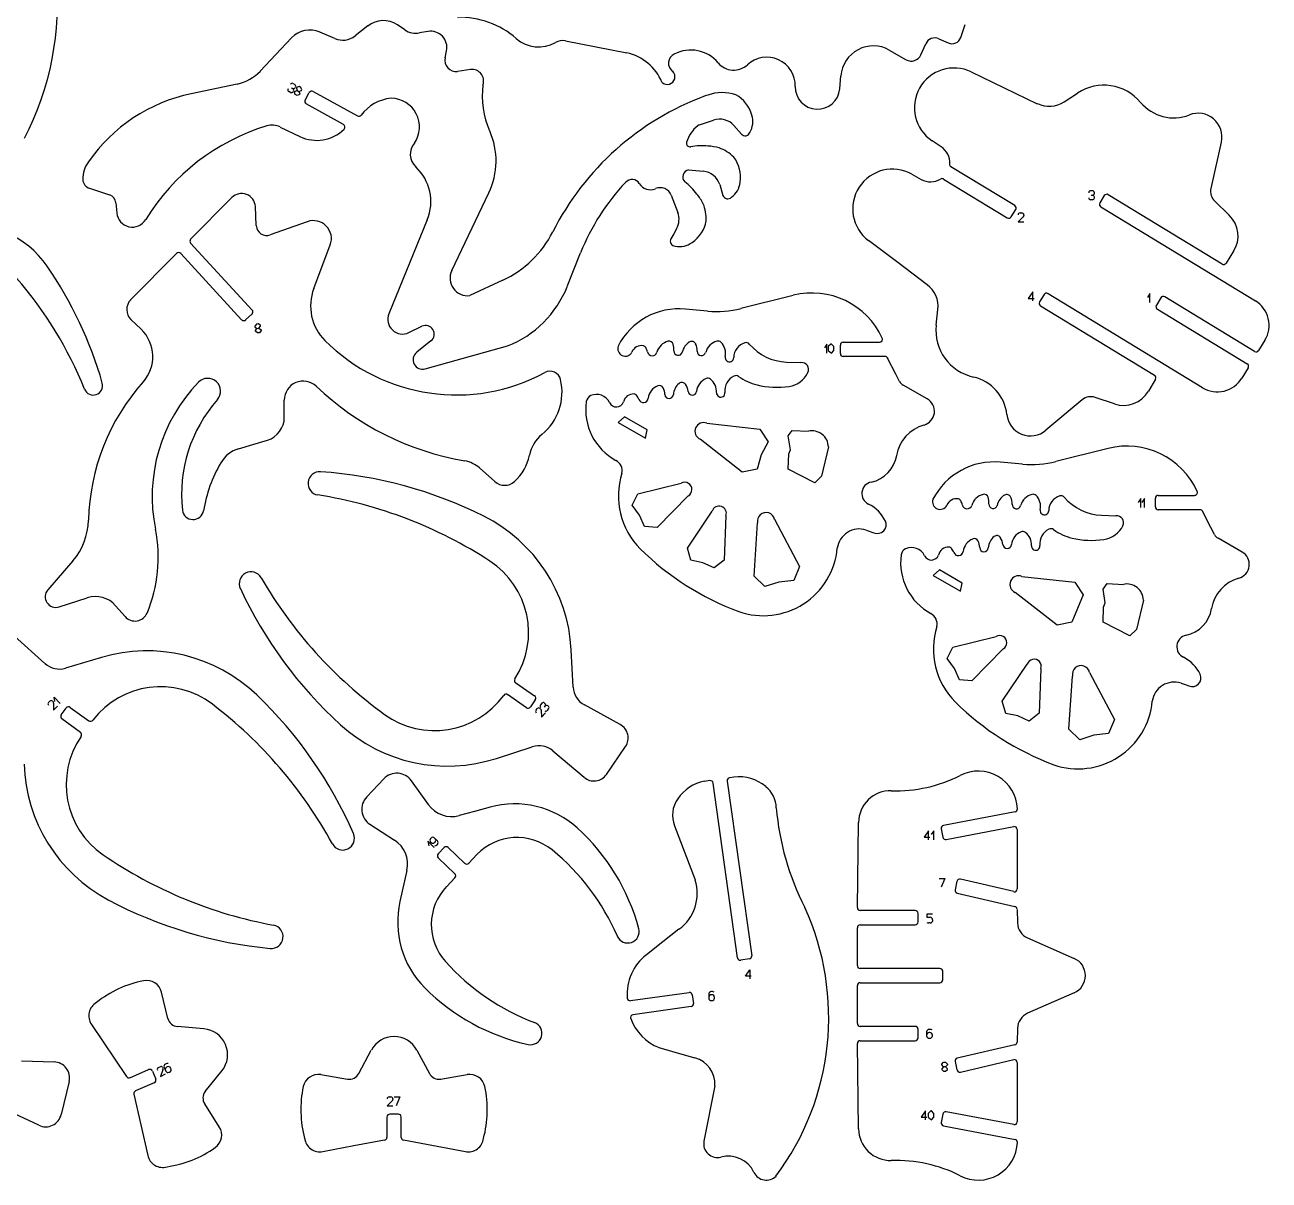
# Model space of a CAD drawing. Extents: x 10726 to 11229, y 401 to 798.
# Drawn here: x 10968.2 to 11229.1, y 401.6 to 643.9 of the extents above; entities that cross this region are included whole.
import ezdxf

# ---------------------------------------------------------------- set-up
doc = ezdxf.new("R2010")
doc.units = 0
doc.header["$MEASUREMENT"] = 0
doc.layers.add('CYAN', color=4, linetype='CONTINUOUS')

msp = doc.modelspace()

# ---------------------------------------------------------------- linework, layer by layer
at = {"layer": 'CYAN'}
for p, q in [((11033.2, 641.07), (11030.08, 642.42)), ((11040.1, 643.71), (11037.43, 641.62)), ((11047.9, 642.88), (11046.31, 643.94)), ((11052.73, 642.56), (11050.93, 642.25)), ((11164.46, 641.31), (11165.36, 644.03)), ((11024.11, 641.2), (11017.57, 634.25)), ((11081.54, 640.59), (11094.44, 638.06)), ((11156.06, 637.63), (11157.11, 639.97)), ((11159.87, 641.03), (11161.82, 640.15)), ((11056.3, 637.06), (11056.6, 638.48)), ((11149.46, 638.65), (11153.03, 636.63)), ((11061.67, 634.55), (11058.94, 634.17)), ((11166.65, 634.07), (11180.51, 627.41)), ((11012.71, 631.53), (11003.05, 629.5)), ((11024.41, 631.65), (11024.77, 631.48)), ((11139.08, 630.54), (11139.32, 633.25)), ((11023.93, 629.79), (11023.57, 629.96)), ((11024.11, 630.75), (11024.35, 630.63)), ((11024.53, 630.1), (11024.47, 629.98)), ((11024.71, 629.86), (11024.77, 629.98)), ((11024.89, 629.32), (11024.71, 629.86)), ((11024.77, 629.98), (11025.31, 630.16)), ((11024.95, 630.94), (11024.89, 630.82)), ((11025.28, 629.15), (11024.89, 629.32)), ((11025.19, 630.82), (11025.13, 630.7)), ((11025.13, 630.7), (11025.31, 630.16)), ((11025.73, 631.01), (11025.19, 630.82)), ((11025.79, 629.33), (11025.28, 629.15)), ((11025.31, 630.16), (11025.67, 629.99)), ((11025.67, 629.99), (11026.21, 630.18)), ((11025.67, 629.99), (11025.85, 629.45)), ((11026.09, 630.83), (11025.73, 631.01)), ((11025.85, 629.45), (11025.79, 629.33)), ((11026.27, 630.3), (11026.09, 630.83)), ((11026.21, 630.18), (11026.27, 630.3)), ((11026.96, 628.17), (11027.83, 629.74)), ((11028.64, 629.98), (11037.94, 624.83)), ((11186.15, 627.8), (11188.94, 629.63)), ((11035, 623.03), (11027.2, 627.35)), ((11109.7, 622.98), (11112.61, 623.97)), ((11021.74, 622.52), (11025.88, 620.53)), ((11116.9, 622.81), (11118.46, 621.02)), ((11160.32, 618.38), (11158.46, 619.61)), ((11219.09, 619.33), (11216.9, 609.62)), ((11107.36, 613.51), (11110.45, 613.23)), ((11175.77, 606.04), (11162.39, 614.18)), ((11154.2, 612.62), (11156.15, 611.53)), ((11160.83, 611.61), (11174.21, 603.47)), ((10981.75, 609.66), (10985.98, 608.26)), ((11057.71, 592.39), (11065.48, 608.7)), ((11103.73, 608.19), (11105.11, 604.58)), ((11113.9, 610.45), (11114.59, 608.18)), ((11192.09, 609.15), (11191.67, 609.15)), ((11191.82, 608.21), (11192.09, 608.21)), ((11192.48, 608.61), (11192.48, 608.75)), ((11194.55, 608.12), (11193.62, 606.58)), ((11219.27, 593.78), (11195.39, 608.32)), ((10987.27, 606.62), (10987.48, 604.5)), ((11011.59, 607.72), (11002.95, 598.99)), ((11016.72, 601.83), (11016.54, 605.82)), ((11191.67, 607.28), (11192.09, 607.28)), ((11192.48, 607.68), (11192.48, 607.81)), ((11193.83, 605.76), (11226.23, 586.03)), ((11217.71, 606.96), (11220.77, 604.01)), ((11052.58, 603.04), (11044.51, 583.36)), ((11175.02, 603.68), (11175.98, 605.21)), ((11177.54, 603.65), (11176.46, 602.61)), ((11176.88, 604.49), (11177.27, 604.49)), ((11177.69, 604.09), (11177.69, 603.95)), ((11027.43, 602.66), (11019.66, 599.88)), ((11104.27, 600.12), (11103.67, 599.09)), ((11104.84, 601.15), (11104.27, 600.12)), ((11176.46, 602.61), (11177.69, 602.61)), ((11002.95, 598.17), (11015.85, 584.13)), ((11028.78, 588.65), (11032.23, 597.78)), ((11151.26, 594.07), (11145.11, 598.69)), ((11000.01, 596), (10990.38, 586.27)), ((11013.66, 582.1), (11000.88, 595.99)), ((11081.92, 589.03), (11084.74, 596.12)), ((11221.67, 596.46), (11220.08, 593.97)), ((11157.41, 589.44), (11151.26, 594.07)), ((11068.45, 590.39), (11061.49, 587.15)), ((11129.32, 587.21), (11118.37, 584.46)), ((11179.55, 587.92), (11178.62, 586.58)), ((11179.55, 586.04), (11179.55, 587.92)), ((11181.92, 587.36), (11180.99, 585.82)), ((11215.16, 567.84), (11182.76, 587.56)), ((11204.12, 587.57), (11203.61, 586.77)), ((11204.12, 585.7), (11204.12, 587.57)), ((11178.62, 586.58), (11179.82, 586.58)), ((11181.2, 585), (11205.08, 570.46)), ((11206.4, 586.69), (11205.47, 585.15)), ((11226.08, 575.41), (11207.24, 586.89)), ((10990.44, 582.13), (10992.57, 580.09)), ((11015.82, 583.28), (11014.5, 582.06)), ((11111.38, 583.91), (11106.73, 584.34)), ((11159.3, 580.93), (11159.66, 584.25)), ((11205.68, 584.33), (11224.52, 572.85)), ((11016.78, 581.19), (11016.42, 580.75)), ((11016.42, 580.75), (11016.42, 580.62)), ((11016.42, 580.62), (11016.87, 580.26)), ((11016.54, 579.82), (11016.87, 580.26)), ((11016.54, 579.68), (11016.54, 579.82)), ((11016.99, 579.33), (11016.54, 579.68)), ((11017.17, 581.24), (11016.78, 581.19)), ((11016.87, 580.26), (11017.29, 580.31)), ((11017.38, 579.38), (11016.99, 579.33)), ((11017.62, 580.89), (11017.17, 581.24)), ((11017.29, 580.31), (11017.62, 580.76)), ((11017.29, 580.31), (11017.74, 579.96)), ((11017.74, 579.83), (11017.38, 579.38)), ((11017.62, 580.76), (11017.62, 580.89)), ((11017.74, 579.96), (11017.74, 579.83)), ((11048.71, 579.4), (11051.47, 580.72)), ((11053.36, 577.68), (11050.36, 575.27)), ((11136.4, 576.99), (11135.86, 576.18)), ((11136.4, 575.11), (11136.4, 576.99)), ((11137.21, 576.99), (11136.67, 576.45)), ((11137.33, 576.99), (11137.21, 576.99)), ((11137.87, 576.45), (11137.33, 576.99)), ((11139.22, 574.98), (11139.22, 576.78)), ((11139.82, 577.38), (11147.44, 577.38)), ((11228.24, 577.79), (11226.92, 575.61)), ((11052.13, 571.77), (11069.38, 576.59)), ((11136.67, 576.45), (11136.67, 575.64)), ((11136.67, 575.64), (11137.33, 575.11)), ((11137.33, 575.11), (11137.87, 575.64)), ((11137.87, 575.64), (11137.87, 576.45)), ((11148.58, 574.38), (11139.82, 574.38)), ((11150.85, 570.66), (11149.12, 574.05)), ((11127.94, 573.2), (11130.94, 573.09)), ((11224.73, 572.02), (11223.41, 569.84)), ((11151.61, 569.16), (11150.85, 570.66)), ((11205.29, 569.65), (11203.79, 567.1)), ((11157.43, 565.5), (11152.36, 568.37)), ((11022.6, 561.65), (11022.6, 565.24)), ((11189.9, 565.29), (11182.31, 558.9)), ((11196.68, 564.44), (11192.66, 565.81)), ((11093.95, 561.75), (11092.63, 560.55)), ((11098.72, 559), (11093.95, 561.75)), ((11092.63, 560.55), (11098.36, 557.25)), ((11098.36, 557.25), (11098.72, 559)), ((11111.2, 560.38), (11122.33, 559.15)), ((11122.33, 559.15), (11124.07, 556.51)), ((11128.27, 557.71), (11129.08, 558.88)), ((11129.08, 558.88), (11132.5, 558.72)), ((11013, 555.02), (11016.03, 555.93)), ((11016.03, 555.93), (11019.06, 556.84)), ((11118.64, 550.12), (11109.82, 557.03)), ((11124.07, 556.51), (11122.6, 553.77)), ((11128.72, 554.82), (11128.27, 557.71)), ((11122.6, 553.77), (11121.73, 550.78)), ((11128.24, 550.76), (11128.39, 553.94)), ((11128.39, 553.94), (11128.72, 554.82)), ((11136.7, 555.41), (11135.23, 549.26)), ((11195.34, 555.09), (11184.42, 552.33)), ((11063.52, 551), (11066.76, 548.15)), ((11121.73, 550.78), (11118.64, 550.12)), ((11133.85, 547.9), (11128.24, 550.76)), ((11177.43, 551.79), (11172.78, 552.21)), ((11135.23, 549.26), (11133.85, 547.9)), ((11095.57, 543.19), (11096.74, 545.57)), ((11096.74, 545.57), (11105.83, 547.79)), ((11097.07, 541.08), (11095.57, 543.19)), ((11107.3, 545.16), (11100.76, 538.49)), ((11202.18, 544.58), (11201.64, 543.78)), ((11202.18, 542.71), (11202.18, 544.58)), ((11202.99, 544.58), (11202.45, 543.78)), ((11202.99, 542.71), (11202.99, 544.58)), ((11205.27, 542.85), (11205.27, 544.65)), ((11205.87, 545.25), (11213.46, 545.25)), ((11098.12, 538.7), (11097.07, 541.08)), ((11107.12, 534.21), (11112.34, 541.95)), ((11115.22, 541.01), (11114.86, 531.67)), ((11125.39, 540.23), (11130.61, 530.33)), ((11193.99, 541.07), (11196.99, 540.96)), ((11214.63, 542.25), (11205.87, 542.25)), ((11216.89, 538.54), (11215.17, 541.92)), ((11100.76, 538.49), (11098.12, 538.7)), ((11121.1, 528.3), (11121.85, 539.47)), ((11144.59, 537.97), (11146.24, 537.42)), ((11217.66, 537.03), (11216.89, 538.54)), ((11223.45, 533.37), (11218.41, 536.25)), ((11107.84, 531.66), (11107.12, 534.21)), ((10978.26, 531.54), (10973.01, 525.46)), ((11110.39, 531.11), (11107.84, 531.66)), ((11112.76, 530.05), (11110.39, 531.11)), ((11114.86, 531.67), (11112.76, 530.05)), ((11130.61, 530.33), (11129.44, 527.4)), ((11123.38, 526.11), (11121.1, 528.3)), ((11126.32, 527.07), (11123.38, 526.11)), ((11129.44, 527.4), (11126.32, 527.07)), ((11160, 529.63), (11158.68, 528.43)), ((11158.68, 528.43), (11164.41, 525.13)), ((11164.77, 526.87), (11160, 529.63)), ((11177.25, 528.26), (11188.38, 527.03)), ((11164.41, 525.13), (11164.77, 526.87)), ((11184.69, 518), (11175.87, 524.91)), ((11188.38, 527.03), (11190.12, 524.39)), ((11194.32, 525.59), (11195.13, 526.76)), ((11194.77, 522.7), (11194.32, 525.59)), ((11195.13, 526.76), (11198.55, 526.59)), ((10975.38, 521.85), (10981.29, 523.76)), ((10987.23, 522.09), (10989.21, 519.84)), ((11190.12, 524.39), (11187.78, 518.66)), ((11194.41, 521.82), (11194.77, 522.7)), ((11202.75, 523.29), (11201.28, 517.13)), ((11194.29, 518.63), (11194.41, 521.82)), ((11187.78, 518.66), (11184.69, 518)), ((11199.9, 515.77), (11194.29, 518.63)), ((11201.28, 517.13), (11199.9, 515.77)), ((10972.42, 509.98), (10966.03, 515.71)), ((11162.79, 513.44), (11171.85, 515.67)), ((11083.19, 505.01), (11082.77, 512.88)), ((11161.62, 511.07), (11162.79, 513.44)), ((11173.35, 513.04), (11166.81, 506.36)), ((10980.49, 510.14), (10976.74, 509.02)), ((10984.27, 511.26), (10980.49, 510.14)), ((11163.12, 508.95), (11161.62, 511.07)), ((11164.17, 506.57), (11163.12, 508.95)), ((11173.14, 502.08), (11178.39, 509.83)), ((11181.27, 508.89), (11180.88, 499.54)), ((11166.81, 506.36), (11164.17, 506.57)), ((11187.12, 496.18), (11187.9, 507.35)), ((11191.44, 508.1), (11196.66, 498.21)), ((11071.13, 505.92), (11075.09, 503.2)), ((11210.64, 505.85), (11211.48, 505.57)), ((11211.48, 505.57), (11212.29, 505.29)), ((10973.17, 501.81), (10973.44, 502.09)), ((10974.01, 502.09), (10974.13, 502)), ((10974.22, 501.68), (10974.22, 500.2)), ((10974.22, 500.2), (10975.06, 501.05)), ((10974.49, 502), (10974.31, 502.94)), ((10974.31, 502.94), (10975.63, 501.62)), ((11073.38, 500.72), (11069.42, 503.45)), ((11075.24, 502.36), (11074.22, 500.88)), ((11076.59, 501.65), (11076.35, 501.35)), ((11077.13, 500.84), (11077.31, 501.05)), ((11077.25, 501.62), (11077.16, 501.7)), ((11077.97, 501.01), (11077.88, 501.1)), ((11093.06, 497.17), (11085.53, 501.29)), ((11173.89, 499.53), (11173.14, 502.08)), ((10975.84, 499.2), (10976.89, 500.65)), ((10979.86, 495.54), (10975.96, 498.36)), ((10977.73, 500.79), (10981.63, 497.97)), ((11075.39, 500.21), (11075.66, 500.52)), ((11076.2, 500.57), (11076.32, 500.49)), ((11076.47, 500.18), (11076.56, 498.7)), ((11076.56, 498.7), (11077.34, 499.63)), ((11077.76, 500.14), (11078.03, 500.45)), ((11176.41, 498.98), (11173.89, 499.53)), ((11178.78, 497.92), (11176.41, 498.98)), ((11180.88, 499.54), (11178.78, 497.92)), ((11189.43, 493.98), (11187.12, 496.18)), ((11196.66, 498.21), (11195.46, 495.27)), ((11192.37, 494.94), (11189.43, 493.98)), ((11195.46, 495.27), (11192.37, 494.94)), ((11067.11, 490.09), (11074.61, 492.52)), ((11078.93, 491.67), (11085.47, 486.11)), ((11090.15, 486.73), (11094.17, 492.6)), ((11043.48, 485.8), (11039.88, 482.01)), ((11052.81, 480.41), (11049.27, 485.38)), ((11111.85, 485.43), (11110.74, 485.27)), ((11115.48, 485.33), (11120.61, 448.69)), ((11116.89, 486.15), (11115.99, 486.01)), ((11117.64, 448.27), (11112.51, 484.92)), ((11062.5, 478.97), (11059.29, 478.09)), ((11065.74, 479.86), (11062.5, 478.97)), ((11175.84, 478.88), (11160.84, 476.02)), ((11040.54, 476.26), (11045.7, 472.96)), ((11104.44, 475.97), (11108.73, 464.58)), ((11142.78, 458.78), (11143.02, 476.65)), ((11157.72, 474.9), (11156.79, 473.56)), ((11157.72, 473.02), (11157.72, 474.9)), ((11158.8, 474.9), (11158.26, 474.09)), ((11158.8, 473.02), (11158.8, 474.9)), ((11160.36, 475.32), (11160.69, 473.55)), ((11161.41, 473.07), (11175.6, 475.77)), ((11176.29, 475.19), (11176.29, 462.71)), ((11054.04, 471.39), (11052.72, 472.71)), ((11052.72, 472.71), (11052.9, 471.77)), ((11053.38, 473.38), (11053.29, 473.28)), ((11053.29, 472.52), (11053.38, 472.43)), ((11054.7, 472.81), (11054.13, 473.38)), ((11054.13, 472.43), (11054.22, 472.52)), ((11156.79, 473.56), (11157.99, 473.56)), ((11054.58, 471.92), (11054.7, 472.05)), ((11054.88, 470.06), (11056.11, 471.37)), ((11056.98, 471.38), (11060.43, 468.07)), ((11061.3, 468.09), (11063.01, 469.9)), ((11058.36, 465.9), (11054.88, 469.22)), ((11048.31, 466.59), (11046.84, 460.05)), ((11056.65, 463.24), (11058.39, 465.05)), ((11159.94, 464.92), (11161.14, 464.92)), ((11161.14, 464.92), (11160.33, 463.04)), ((11175.57, 462.13), (11164.41, 464.74)), ((11163.66, 464.3), (11163.27, 462.54)), ((11163.72, 461.82), (11175.81, 458.99)), ((11154.9, 458.17), (11143.38, 458.17)), ((11155.5, 455.77), (11155.5, 457.57)), ((11158.56, 457.43), (11157.36, 457.43)), ((11157.36, 457.43), (11157.36, 456.76)), ((11157.36, 456.76), (11158.02, 456.76)), ((11176.26, 458.42), (11176.35, 455.56)), ((11105.34, 454.23), (11101.95, 451.57)), ((11142.78, 446.62), (11142.78, 454.57)), ((11143.38, 455.17), (11154.9, 455.17)), ((11158.02, 455.56), (11157.75, 455.56)), ((11158.56, 456.23), (11158.56, 456.09)), ((11101.95, 451.57), (11098.53, 448.9)), ((11178.45, 452.42), (11183.34, 450.27)), ((11183.34, 450.27), (11188.23, 448.13)), ((11120.1, 448.01), (11118.33, 447.76)), ((11119.29, 444.37), (11120.22, 445.71)), ((11120.49, 444.37), (11119.29, 444.37)), ((11120.22, 445.71), (11120.22, 443.83)), ((11160.06, 446.02), (11143.38, 446.02)), ((11160.66, 443.62), (11160.66, 445.42)), ((10998.2, 435.54), (10996.85, 441.03)), ((11095.2, 439.27), (11107.47, 440.98)), ((11112.36, 441.16), (11112.15, 441.16)), ((11142.78, 434.47), (11142.78, 442.42)), ((11143.38, 443.02), (11160.06, 443.02)), ((11108.16, 440.47), (11108.4, 438.69)), ((11111.61, 440.63), (11111.61, 439.82)), ((11112.27, 440.49), (11112.15, 440.49)), ((11112.15, 439.29), (11112.27, 439.29)), ((11112.81, 439.82), (11112.81, 439.96)), ((11188.23, 440.91), (11178.45, 436.61)), ((11107.89, 438.01), (11095.71, 436.31)), ((10982.15, 434.29), (10989.5, 423.33)), ((11005.76, 433.35), (11000.21, 433.82)), ((11154.9, 433.87), (11143.38, 433.87)), ((11155.5, 431.47), (11155.5, 433.27)), ((11158.05, 433.25), (11157.84, 433.25)), ((11176.35, 433.47), (11176.26, 430.58)), ((11143.38, 430.87), (11154.9, 430.87)), ((11157.3, 432.71), (11157.3, 431.91)), ((11157.96, 432.58), (11157.84, 432.58)), ((11157.84, 431.37), (11157.96, 431.37)), ((11158.5, 431.91), (11158.5, 432.04)), ((11038.22, 423.98), (11040.85, 428.91)), ((11050.39, 428.91), (11053.02, 423.98)), ((11101.17, 429.41), (11105.95, 428.06)), ((11105.95, 428.06), (11108.7, 427.28)), ((11143.02, 412.38), (11142.78, 430.26)), ((11175.81, 430.02), (11163.72, 427.21)), ((10967.5, 426.63), (10974.34, 426.43)), ((10996.19, 425.25), (10996.55, 425.42)), ((10997.84, 426.02), (10997.66, 425.93)), ((10998.05, 425.38), (10997.93, 425.33)), ((11160.45, 425.93), (11160.84, 426.34)), ((11160.45, 425.8), (11160.45, 425.93)), ((11160.84, 425.4), (11160.45, 425.8)), ((11160.84, 425.4), (11160.45, 425)), ((11160.84, 426.34), (11161.23, 426.34)), ((11161.23, 425.4), (11160.84, 425.4)), ((11161.23, 426.34), (11161.65, 425.93)), ((11161.65, 425.8), (11161.23, 425.4)), ((11161.65, 425), (11161.23, 425.4)), ((11161.65, 425.93), (11161.65, 425.8)), ((11163.27, 426.49), (11163.66, 424.74)), ((11164.38, 424.29), (11175.57, 426.89)), ((11176.29, 426.3), (11176.29, 413.85)), ((10990.22, 423.11), (10994.15, 424.8)), ((10994.93, 424.48), (10995.65, 422.83)), ((10997.15, 424.77), (10996.64, 423.38)), ((10996.64, 423.38), (10997.72, 423.89)), ((10997.09, 425.22), (10997.15, 425.1)), ((10997.39, 425.22), (10997.75, 424.49)), ((10998.44, 424.24), (10998.56, 424.29)), ((10998.83, 425.01), (10998.77, 425.13)), ((11006.03, 420.22), (11009.54, 424.59)), ((11030.27, 423.76), (11035.85, 422.82)), ((11055.39, 422.82), (11060.97, 423.76)), ((11160.45, 425), (11160.45, 424.86)), ((11160.45, 424.86), (11160.84, 424.46)), ((11160.84, 424.46), (11161.23, 424.46)), ((11161.23, 424.46), (11161.65, 424.86)), ((11161.65, 424.86), (11161.65, 425)), ((10977.46, 422.32), (10975.81, 415.36)), ((10995.32, 422.04), (10991.42, 420.36)), ((11112.9, 421.42), (11110.59, 409.79)), ((10991.06, 419.67), (10992.51, 413.24)), ((11008.97, 412.83), (11005.91, 417.59)), ((11045.24, 418.22), (11044.17, 417.19)), ((11044.57, 419.06), (11044.97, 419.06)), ((11045.38, 418.66), (11045.38, 418.52)), ((11045.64, 419.06), (11046.85, 419.06)), ((11046.85, 419.06), (11046.05, 417.19)), ((10971.13, 413.12), (10964.98, 416.02)), ((11044.12, 414.86), (11044.12, 410.59)), ((11044.17, 417.19), (11045.38, 417.19)), ((11046.52, 415.46), (11044.72, 415.46)), ((11047.12, 410.59), (11047.12, 414.86)), ((11157.09, 416.17), (11156.16, 414.83)), ((11157.09, 414.29), (11157.09, 416.17)), ((11158.17, 416.17), (11157.63, 415.63)), ((11157.63, 415.63), (11157.63, 414.83)), ((11158.29, 416.17), (11158.17, 416.17)), ((11158.83, 415.63), (11158.29, 416.17)), ((11158.83, 414.83), (11158.83, 415.63)), ((11160.69, 415.49), (11160.36, 413.72)), ((11175.6, 413.26), (11161.41, 415.96)), ((10992.51, 413.24), (10993.97, 406.81)), ((11156.16, 414.83), (11157.36, 414.83)), ((11157.63, 414.83), (11158.29, 414.29)), ((11158.29, 414.29), (11158.83, 414.83)), ((11160.84, 413.02), (11175.84, 410.16)), ((11043.64, 410), (11037.15, 408.8)), ((11060.57, 407.59), (11047.61, 410)), ((11037.15, 408.8), (11030.67, 407.59))]:
    msp.add_line(p, q, dxfattribs=at)
for centre, radius, start, end in [((10915, 648.11), 60, 332.2502, 6.0177), ((11043.37, 639.53), 5.3, 56.2546, 128.0612), ((11059.39, 627.53), 18, 48.7717, 91.5863), ((11027.98, 637.55), 5.31, 66.6092, 136.6191), ((11050.21, 646.33), 4.15, 236.1938, 279.9884), ((11053.32, 639.24), 3.37, 347.0013, 99.9305), ((11034.86, 644.91), 4.18, 246.6149, 308.0152), ((11075.93, 646.4), 7.1, 228.7745, 299.8872), ((11080.96, 637.65), 3, 78.8838, 119.8799), ((11146.12, 632.72), 6.82, 60.6055, 175.469), ((11159.02, 639.12), 2.09, 65.8457, 156.1374), ((11162.62, 641.92), 1.94, 245.7842, 341.6929), ((11058.62, 636.53), 2.38, 166.9807, 277.8024), ((11092.14, 627.84), 10.48, 22.924, 77.3178), ((11105.25, 635.91), 2.1, 114.7413, 234.8528), ((11107.82, 631.15), 7.51, 39.9902, 117.354), ((11123.76, 631.17), 5.99, 358.5904, 132.6559), ((11154.09, 638.51), 2.16, 240.5817, 336.0153), ((11010.8, 640.66), 9.33, 281.8709, 316.616), ((11062.01, 632.19), 2.39, 340.1577, 98.0545), ((11102.92, 633.06), 1.6, 225.3413, 45.3422), ((11116.83, 638.7), 4.24, 219.9593, 312.6922), ((11163.05, 626.56), 8.33, 64.3577, 236.6092), ((11024.24, 631.29), 0.405, 64.1966, 153.8139), ((11024.59, 631.12), 0.401, 333.6227, 63.4374), ((11010.26, 595.29), 34.96, 101.8869, 145.2978), ((11023.75, 630.32), 0.402, 153.7241, 243.3405), ((11024.11, 630.15), 0.403, 243.9136, 334.1003), ((11024.53, 631), 0.405, 244.0988, 333.9117), ((11024.18, 630.27), 0.399, 333.3369, 63.7231), ((11028.36, 629.45), 0.596, 61.1134, 151.1126), ((11082.1, 629.03), 18, 172.4968, 204.0612), ((11131.11, 574.17), 58.48, 110.2737, 153.2353), ((11115, 617.83), 11.94, 107.6346, 110.3758), ((11114.41, 620.73), 9, 71.3348, 109.6543), ((11113.85, 623.1), 7.06, 15.6082, 60.8413), ((11134.42, 630.92), 4.67, 178.6364, 355.4365), ((11194.46, 621.26), 10.03, 39.7691, 123.4109), ((11027.49, 627.88), 0.601, 151.3902, 241.3902), ((11045.9, 619.62), 8.98, 95.7863, 143.3738), ((11044.95, 622.55), 6, 27.4489, 89.5434), ((11183, 632.58), 5.73, 244.3245, 303.4049), ((11209.1, 633.45), 9.02, 219.775, 291.4735), ((11038.23, 625.35), 0.596, 241.0336, 320.7043), ((11044.95, 622.55), 6, 325.3548, 27.4491), ((11113.89, 620.17), 4, 41.2137, 108.6492), ((11116.35, 623.66), 4.5, 329.4896, 17.2888), ((11214.23, 620.42), 4.99, 347.354, 111.4858), ((11031.98, 579.67), 45.01, 106.8546, 148.6248), ((11020.05, 619.02), 3.89, 64.175, 106.8226), ((11029.41, 627.82), 8.1, 244.2231, 314.8703), ((11034.71, 622.51), 0.599, 314.0896, 60.2932), ((11051.51, 615.39), 15.5, 334.4176, 23.995), ((11113.55, 617.34), 6.9, 128.1542, 163.1321), ((11110.13, 621.65), 1.4, 107.7822, 127.2929), ((11119.24, 621.73), 1.05, 222.109, 340.324), ((11052.62, 616.8), 3.6, 139.4871, 226.7458), ((11107.67, 619.12), 0.753, 163.3276, 281.3984), ((11110.09, 606.61), 11.99, 83.5106, 100.9382), ((11110.72, 606.63), 11.91, 75.1136, 86.5339), ((11158.12, 615.03), 4.02, 355.831, 56.6942), ((11110.59, 609.69), 9.04, 46.0001, 69.3318), ((11111.23, 611.98), 7.05, 351.4801, 36.7153), ((10986.35, 611.63), 6, 143.5891, 181.4394), ((11043.28, 606.85), 10.05, 337.7701, 46.8558), ((11107.65, 612.04), 1.5, 100.8781, 223.3244), ((11110.09, 609.26), 3.99, 17.4159, 84.8405), ((11150.13, 605.35), 8.33, 60.7222, 233.0099), ((11162.71, 614.68), 0.593, 174.3203, 237.3221), ((10982.39, 611.61), 2.05, 183.5938, 251.9992), ((11128.2, 578.83), 46.77, 136.6986, 158.3032), ((11095.51, 609.72), 1.8, 31.304, 138.5764), ((11099.35, 612.06), 2.7, 211.2976, 293.5445), ((11099.45, 601.3), 12.03, 36.3521, 53.7813), ((11113.73, 611.42), 4.49, 305.9374, 353.7534), ((11158.11, 615.02), 4, 240.7184, 301.5731), ((11160.52, 611.1), 0.602, 58.7401, 121.8037), ((10985.37, 606.45), 1.91, 5.0264, 71.2145), ((11013.65, 605.68), 2.89, 2.6483, 135.314), ((11101.42, 607.31), 2.48, 20.872, 113.386), ((11099.83, 600.83), 12.01, 27.8214, 39.2399), ((11115.6, 608.51), 1.06, 198.3944, 316.5681), ((11191.68, 608.75), 0.396, 90.8691, 180.8665), ((11192.09, 608.75), 0.396, 359.1322, 89.1322), ((11192.09, 608.61), 0.396, 270.869, 0.8691), ((11192.09, 607.82), 0.396, 359.1322, 89.1322), ((11195.07, 607.8), 0.611, 58.4576, 148.4562), ((11219.67, 609.01), 2.84, 167.5088, 226.2795), ((11102.09, 603.12), 9, 358.3137, 21.6361), ((11175.46, 605.52), 0.601, 329.4523, 59.2073), ((11191.68, 607.67), 0.396, 179.1335, 269.1309), ((11192.09, 607.67), 0.396, 270.8678, 0.8678), ((11194.14, 606.28), 0.602, 149.2804, 239.2819), ((10990.75, 604.81), 3.28, 185.4372, 328.5819), ((11028.71, 599.11), 3.77, 339.2727, 109.7335), ((11101.39, 603.15), 3.99, 330.0073, 20.9725), ((11104.16, 604.11), 7.04, 304.4972, 349.7421), ((11174.52, 603.98), 0.59, 238.9361, 328.9361), ((11176.87, 604.08), 0.411, 88.7447, 178.7472), ((11177.28, 604.08), 0.411, 1.2528, 91.2553), ((11177.29, 603.96), 0.407, 309.1162, 358.6557), ((11216.61, 599.68), 6, 327.5139, 46.0909), ((10956.01, 581.69), 20.48, 34.5201, 98.3701), ((11018.92, 601.94), 2.2, 182.8879, 289.8402), ((11059.09, 610.5), 22.18, 294.9586, 333.2014), ((11003.39, 598.58), 0.599, 136.3191, 223.6809), ((11104.59, 598.58), 1.05, 150.8631, 269.1004), ((11105.48, 601.95), 4.51, 258.3826, 306.175), ((11000.44, 595.58), 0.602, 42.6981, 135.3259), ((10903.68, 545.7), 84, 15.9609, 34.5182), ((11061.04, 590.81), 3.68, 154.4597, 277.1412), ((11219.58, 594.29), 0.594, 238.8509, 327.818), ((10902.9, 535.96), 83.98, 22.0723, 40.798), ((11038.39, 585), 10.28, 159.2245, 224.9843), ((11061.31, 597.27), 22.2, 291.3294, 338.2026), ((11133.27, 571.54), 16.16, 24.4289, 104.1185), ((11153.96, 584.86), 5.74, 353.9022, 52.9749), ((11182.44, 587.04), 0.611, 58.4581, 148.4581), ((10992.45, 584.23), 2.9, 135.3497, 226.3133), ((11113.28, 604.72), 20.89, 264.8075, 284.1252), ((11181.51, 585.52), 0.602, 149.2826, 239.2803), ((11205.99, 584.84), 0.601, 149.4537, 239.2088), ((11206.92, 586.37), 0.611, 58.4581, 148.4581), ((11223.12, 580.91), 6, 328.6899, 58.7146), ((11014.1, 582.5), 0.594, 222.7504, 312.7504), ((11015.42, 583.72), 0.6, 312.8711, 43.0828), ((11047.38, 582.19), 3.09, 157.7093, 295.6168), ((11105.43, 569.98), 14.42, 84.8196, 152.8487), ((10987.07, 574.34), 7.96, 318.1082, 46.242), ((11052.24, 579.09), 1.8, 308.3495, 115.3054), ((11169.29, 579.88), 10.04, 173.9698, 257.613), ((11058.7, 605.33), 39.01, 225.0211, 298.3661), ((11097.46, 574.57), 2.1, 77.6378, 160.1463), ((11097.75, 575.9), 0.739, 29.1865, 77.073), ((11103.91, 574.38), 3.3, 104.137, 164.1702), ((11103.31, 576.72), 0.883, 17.4128, 103.5919), ((11101.02, 575.94), 3.3, 353.6307, 18.4889), ((11109.29, 574.62), 3.29, 120.932, 168.3708), ((11108.06, 576.66), 0.897, 25.8302, 120.2718), ((11105.89, 575.61), 3.3, 358.1236, 25.899), ((11114.15, 574.41), 3.29, 104.3377, 165.4442), ((11113.56, 576.71), 0.908, 44.5831, 104.2056), ((11111.84, 575.04), 3.3, 348.0791, 44.3574), ((11120.14, 574.1), 3.3, 106.8666, 179.0219), ((11119.44, 576.4), 0.89, 40.4616, 106.4794), ((11128.33, 584.01), 10.81, 220.5274, 267.9341), ((11139.82, 576.78), 0.6, 90.0008, 180.0008), ((11147.44, 577.97), 0.596, 270.1324, 24.7669), ((11051.61, 573.7), 2, 128.6227, 285.0171), ((11094.1, 576.04), 1.58, 160.8958, 331.3457), ((11095.54, 574.62), 3.29, 12.4463, 29.8751), ((11099.75, 575.56), 1.02, 192.5745, 344.1281), ((11105.2, 575.52), 0.902, 176.7784, 344.5489), ((11110.09, 575.47), 0.901, 177.7568, 345.0872), ((11115.95, 574.17), 0.895, 168.0085, 358.8422), ((11139.82, 574.98), 0.6, 180, 270), ((11148.59, 573.77), 0.604, 26.9817, 90.1595), ((11226.4, 575.93), 0.611, 238.4576, 328.4562), ((11131.11, 571.65), 1.45, 334.1738, 96.5082), ((11224.21, 572.33), 0.602, 329.2826, 59.2803), ((10982.54, 568.26), 1.97, 202.0875, 15.9152), ((11026.52, 539.02), 45, 138.1667, 178.6813), ((11029.39, 544.98), 34.5, 135.9318, 191.413), ((11006.54, 567.11), 2.69, 318.6377, 136.012), ((11026.56, 565.26), 3.96, 46.4684, 180.2881), ((11069.44, 566.9), 11.4, 309.1173, 13.3217), ((11078.32, 569), 2.28, 13.3051, 118.4127), ((11105.97, 568.06), 0.884, 33.8513, 128.9571), ((11112.32, 566.7), 3.3, 112.6131, 173.6884), ((11111.4, 568.91), 0.908, 52.598, 112.5875), ((11109.95, 567.01), 3.3, 356.3506, 52.6286), ((11118.28, 567.29), 3.3, 115.2886, 187.4624), ((11117.33, 569.47), 0.913, 54.1847, 119.9163), ((11124.26, 578.92), 10.8, 233.7011, 256.4839), ((11127.68, 573.33), 5.27, 278.4254, 333.9131), ((11153.29, 570.01), 1.88, 206.896, 240.4183), ((11165.18, 561.3), 8.98, 5.7794, 77.4715), ((11204.77, 569.95), 0.6, 330.1211, 58.8451), ((11218.28, 572.96), 6, 238.6458, 328.6608), ((11070.64, 611.6), 59.99, 226.4351, 260.2055), ((11088.09, 563.44), 3, 25.12, 114.6075), ((11095.8, 564.44), 2.09, 86.2107, 168.7744), ((11095.89, 565.77), 0.752, 38.5152, 86.3364), ((11093.88, 564.24), 3.28, 20.165, 37.6075), ((11102.18, 565.18), 3.3, 112.5123, 172.5407), ((11101.25, 567.4), 0.891, 26.0891, 112.4027), ((11099.11, 566.29), 3.31, 2.2865, 27.0781), ((11103.3, 566.44), 0.886, 181.3296, 356.3396), ((11107.49, 566.17), 3.31, 128.7704, 176.2532), ((11103.98, 566.66), 3.32, 7.0172, 34.8253), ((11108.16, 567.16), 0.89, 186.3406, 353.6594), ((11114.13, 566.74), 0.889, 176.5558, 7.3282), ((11125.86, 585.68), 17.75, 256.5474, 278.3913), ((11198.61, 570.11), 5.99, 251.2283, 329.8096), ((11031.06, 545.48), 30, 138.58, 186.3533), ((11097.92, 563.24), 12.12, 172.0165, 241.6026), ((11087.52, 564.7), 1.62, 114.5703, 171.9117), ((11092.25, 565.39), 1.59, 205.1076, 339.9173), ((11097.9, 565.74), 1.01, 201.0589, 352.6273), ((11155.94, 562.9), 3, 285.6288, 60.0444), ((11191.74, 563.1), 2.86, 71.1144, 129.9444), ((11017.61, 561.62), 4.99, 286.9246, 0.3606), ((11179.09, 562.72), 5, 185.945, 310.0909), ((11110.51, 558.71), 1.81, 67.6353, 247.5989), ((11133.24, 555.33), 3.46, 1.2931, 102.3418), ((11158.89, 552.31), 7.99, 105.5909, 170.4017), ((11081.34, 552.23), 7.49, 128.9549, 168.887), ((11014.85, 548.84), 6.45, 106.6897, 149.7797), ((11064.28, 555.55), 9.9, 311.5728, 349.059), ((11144.22, 554.77), 6.89, 282.2113, 350.5841), ((11199.3, 539.39), 16.19, 24.4649, 104.1544), ((11035.23, 537.03), 30, 149.881, 170.4006), ((11059.37, 546.3), 6.28, 48.5342, 80.2196), ((11090.95, 550.37), 2.51, 348.9093, 61.3186), ((11171.46, 537.83), 14.44, 84.7682, 152.7974), ((11179.32, 572.6), 20.89, 264.8075, 284.1252), ((11030.04, 547.76), 2.46, 85.9394, 260.7312), ((11024.09, 460.48), 89.94, 63.365, 86.0975), ((11068.8, 550.45), 3.08, 228.4728, 311.5272), ((11108.26, 545.09), 15.6, 162.0995, 225.1346), ((11106.57, 546.48), 1.51, 299.221, 119.2216), ((11146.18, 545.64), 2.46, 101.9427, 243.9635), ((11015.03, 453.48), 93.01, 56.9886, 80.962), ((11169.93, 542.25), 3.3, 104.1369, 164.1704), ((11169.34, 544.58), 0.902, 18.0986, 104.2798), ((11175.33, 542.46), 3.31, 120.4055, 167.8439), ((11174.1, 544.54), 0.897, 25.8294, 120.2726), ((11180.2, 542.28), 3.29, 104.3377, 165.4442), ((11179.6, 544.59), 0.908, 44.5831, 104.2056), ((11213.47, 545.86), 0.606, 268.7137, 23.3466), ((11113.78, 541.48), 1.52, 341.8882, 161.8882), ((11141.84, 536.66), 7.52, 25.1523, 64.2679), ((11160.13, 543.91), 1.59, 161.014, 331.5661), ((11163.51, 542.44), 2.1, 77.6537, 160.2392), ((11163.8, 543.78), 0.741, 29.2417, 77.0178), ((11161.59, 542.5), 3.29, 12.4463, 29.8751), ((11165.78, 543.43), 1.01, 192.5481, 344.1028), ((11167.07, 543.81), 3.3, 353.6309, 18.4888), ((11171.24, 543.39), 0.887, 176.6201, 344.3912), ((11171.94, 543.48), 3.3, 358.1239, 25.8989), ((11176.14, 543.34), 0.901, 177.757, 345.087), ((11177.89, 542.92), 3.3, 348.0791, 44.3573), ((11186.19, 541.98), 3.3, 106.8422, 179.0464), ((11185.48, 544.28), 0.891, 40.4913, 106.4498), ((11194.38, 551.88), 10.81, 220.5274, 267.9341), ((11205.87, 544.65), 0.6, 90, 180), ((11205.87, 542.85), 0.6, 180, 270), ((11003.46, 542.41), 2.23, 186.3891, 350.3374), ((11049.5, 511.08), 33.32, 3.107, 63.4128), ((11123.62, 539.85), 1.81, 11.962, 192.0548), ((11182, 542.05), 0.895, 168.0085, 358.8422), ((11197.16, 539.52), 1.45, 334.1734, 96.5092), ((11214.63, 541.65), 0.604, 26.9817, 90.1595), ((10968.07, 540.34), 13.47, 319.2021, 358.7634), ((10966.17, 532.19), 30, 337.2218, 11.4751), ((11143.17, 533.55), 4.65, 72.0866, 171.9959), ((11146.99, 539.09), 1.83, 245.9819, 24.8009), ((11178.37, 534.58), 3.3, 112.6132, 173.6879), ((11177.44, 536.81), 0.878, 52.3462, 112.337), ((11175.98, 534.85), 3.31, 356.851, 53.1292), ((11184.33, 535.16), 3.3, 115.2885, 187.4624), ((11183.38, 537.35), 0.911, 54.1026, 120.0004), ((11190.31, 546.79), 10.8, 233.6989, 256.4861), ((11193.71, 541.24), 5.29, 278.2195, 333.707), ((11168.23, 533.05), 3.3, 112.5123, 172.5407), ((11167.3, 535.28), 0.891, 26.0891, 112.4033), ((11165.14, 534.23), 3.29, 1.1095, 25.9009), ((11173.53, 534.05), 3.31, 128.7704, 176.2532), ((11172.02, 535.94), 0.885, 33.9376, 128.8708), ((11170.01, 534.59), 3.3, 6.011, 33.8071), ((11174.19, 535.04), 0.906, 186.3393, 353.6607), ((11191.9, 553.48), 17.67, 256.5361, 278.38), ((11219.34, 537.88), 1.88, 206.8777, 240.4379), ((11138.33, 575.73), 58.53, 225.4324, 249.5681), ((11123.02, 535.62), 15.61, 250.8123, 354.7606), ((11163.97, 531.11), 12.12, 172.0211, 241.598), ((11153.56, 532.57), 1.62, 114.5701, 171.9111), ((11154.14, 531.32), 3, 25.1197, 114.6077), ((11158.29, 533.27), 1.59, 205.1082, 339.9167), ((11161.84, 532.31), 2.09, 86.2107, 168.7749), ((11161.93, 533.65), 0.752, 38.5136, 86.3349), ((11159.93, 532.12), 3.28, 20.1656, 37.6078), ((11163.95, 533.61), 1.01, 201.0589, 352.6273), ((11169.33, 534.32), 0.901, 181.348, 356.3601), ((11180.18, 534.62), 0.889, 176.5558, 7.327), ((11221.95, 530.77), 3, 285.6288, 60.0441), ((11055.95, 516.48), 17.88, 326.9939, 56.9725), ((11015.61, 526.75), 2.46, 30.1324, 205.0027), ((11098.19, 574.62), 93, 210.0988, 234.0713), ((11176.56, 526.58), 1.81, 67.6353, 247.5994), ((11224.92, 520.21), 7.97, 105.7405, 170.5514), ((10974.7, 523.99), 2.24, 138.9217, 287.7072), ((11094.97, 563.66), 89.98, 204.9444, 227.6746), ((11199.29, 523.21), 3.46, 1.293, 102.3419), ((10983, 518.44), 5.59, 40.7959, 107.8338), ((10991.29, 521.64), 2.75, 220.8838, 337.1951), ((11156.99, 518.24), 2.51, 348.922, 61.3059), ((11210.25, 522.67), 6.91, 282.0413, 350.4333), ((11174.3, 512.97), 15.6, 162.0939, 225.1404), ((11172.6, 514.35), 1.51, 299.7165, 119.7169), ((11212.21, 513.51), 2.45, 102.3102, 244.3307), ((10993.77, 479.31), 33.33, 46.262, 106.5668), ((10975.44, 513.37), 4.54, 228.3544, 286.6634), ((11179.83, 509.36), 1.52, 341.8875, 161.8882), ((11189.67, 507.73), 1.81, 11.962, 192.0554), ((11207.87, 504.57), 7.48, 24.9084, 64.0241), ((11071.46, 506.42), 0.603, 148.0655, 236.6369), ((11213.02, 506.95), 1.81, 246.342, 25.1607), ((10996.67, 487.24), 17.88, 52.6463, 142.6194), ((11087.69, 505.25), 4.51, 182.971, 241.3297), ((11209.21, 501.43), 4.65, 72.0865, 171.9961), ((10973.45, 501.52), 0.401, 134.6961, 225.3039), ((10973.72, 501.81), 0.401, 44.6969, 135.3031), ((10973.83, 501.74), 0.39, 351.1433, 40.7483), ((10951.08, 427.52), 93.01, 28.6678, 52.6412), ((10954.58, 438.41), 89.99, 23.5071, 46.239), ((11054.12, 513.81), 17.9, 234.0715, 324.0581), ((11069.09, 502.96), 0.589, 55.7973, 144.3647), ((11074.75, 502.71), 0.598, 325.0774, 55.3149), ((11076.65, 501.08), 0.401, 138.0286, 228.0268), ((11076.9, 501.39), 0.405, 50.1128, 140.1147), ((11077, 501.3), 0.403, 321.0421, 51.0421), ((11077.62, 500.79), 0.406, 50.2497, 139.9746), ((11077.72, 500.7), 0.403, 321.3737, 50.771), ((11204.37, 543.61), 58.53, 225.4324, 249.5681), ((11189.07, 503.5), 15.61, 250.8123, 354.7605), ((10976.32, 498.84), 0.599, 143.2745, 233.0427), ((10977.38, 500.3), 0.602, 54.1301, 144.1301), ((11073.72, 501.22), 0.604, 235.521, 325.521), ((11075.7, 499.96), 0.402, 141.2096, 230.9351), ((11075.96, 500.28), 0.384, 50.5312, 140.2577), ((11076.07, 500.17), 0.405, 1.6963, 50.9806), ((11077.46, 500.38), 0.384, 230.3944, 320.3944), ((10981.99, 498.46), 0.607, 233.9313, 322.7302), ((11056.81, 521.78), 33.32, 227.6947, 288.0039), ((11091.55, 494.38), 3.17, 325.7154, 61.5599), ((10994.75, 484.59), 17.88, 145.5314, 235.5235), ((10979.51, 495.05), 0.6, 326.0204, 54.5874), ((11076.01, 488.22), 4.52, 49.7247, 108.0384), ((11001.36, 489.8), 33.3, 181.6071, 241.9138), ((11046.2, 483.2), 3.76, 35.4059, 136.3554), ((11087.53, 488.53), 3.18, 229.6712, 325.5178), ((11111.93, 484.84), 0.591, 7.4269, 97.1848), ((11116.07, 485.42), 0.597, 97.7849, 188.0698), ((11118.03, 477.85), 8.38, 48.8214, 97.8276), ((11150.88, 513.14), 29.85, 268.1075, 296.8343), ((11168.12, 479.21), 8.21, 1.9581, 117.3043), ((11112.17, 476.99), 8.41, 99.7967, 146.8736), ((11120.04, 479.62), 5.73, 0.7772, 52.2295), ((11149.75, 476.58), 6.73, 88.7657, 179.3784), ((11042.58, 479.41), 3.75, 136.0756, 237.0114), ((11057.7, 483.88), 6.01, 215.3913, 285.2741), ((11070.9, 460.96), 19.58, 47.8792, 105.2893), ((11109.74, 478.17), 5.74, 143.4554, 202.5282), ((11181.69, 484.39), 56.11, 184.7944, 207.1137), ((11175.73, 479.46), 0.595, 281.0983, 2.4131), ((11054.87, 443.19), 43.52, 14.8714, 47.9255), ((11160.95, 475.43), 0.603, 100.778, 190.4976), ((11175.7, 475.19), 0.589, 359.2182, 99.907), ((11034.84, 473.32), 2.46, 208.6778, 23.513), ((11042.44, 467.91), 6.01, 347.3409, 57.2266), ((11053.66, 472.9), 0.536, 134.8869, 225.1131), ((11053.75, 473), 0.529, 44.8856, 135.1144), ((11053.75, 472.81), 0.529, 224.8869, 315.1131), ((11053.84, 472.9), 0.538, 315.1126, 44.8874), ((11054.32, 472.43), 0.536, 314.8869, 45.1131), ((11071.41, 461.89), 11.61, 50.7176, 136.3454), ((11161.29, 473.67), 0.61, 191.4491, 281.5035), ((11037.24, 546.55), 93, 235.551, 259.5242), ((11054.15, 472.3), 0.567, 273.3966, 318.3149), ((11055.3, 469.64), 0.599, 134.9007, 225.0993), ((11056.55, 470.94), 0.614, 46.0857, 136.2841), ((11048.38, 433.67), 48.03, 23.4658, 50.7657), ((11060.85, 468.52), 0.615, 226.3822, 316.3834), ((11057.95, 465.46), 0.602, 317.1273, 46.9212), ((11099.99, 461.71), 9.2, 305.5831, 18.1361), ((11164.26, 464.14), 0.617, 75.7949, 165.7953), ((11065.05, 455.22), 11.62, 136.3219, 221.9361), ((11163.86, 462.41), 0.601, 166.7586, 257.0374), ((11175.7, 462.7), 0.592, 257.4574, 0.7319), ((11028.02, 539.87), 90.03, 241.9441, 264.6759), ((11065.96, 455.77), 19.59, 167.3891, 224.8079), ((11081.27, 435.72), 55.5, 323.1926, 24.5913), ((11143.38, 458.77), 0.599, 179.2831, 270.1453), ((11154.9, 457.57), 0.6, 0, 90), ((11158.02, 456.22), 0.538, 0.1581, 90.16), ((11175.67, 458.42), 0.594, 0.9328, 75.941), ((11019.89, 452.68), 2.46, 264.8444, 79.698), ((11094.63, 453.75), 2.39, 203.4708, 14.8366), ((11143.38, 454.57), 0.6, 90, 180), ((11154.9, 455.77), 0.6, 270, 360), ((11157.72, 456.1), 0.539, 228.8627, 273.7427), ((11158.03, 456.09), 0.537, 269.68, 359.6781), ((11179.89, 455.65), 3.54, 181.4866, 246.0449), ((11104.98, 440.62), 10.5, 127.9026, 184.3833), ((11092.11, 479.54), 47.99, 221.9417, 249.243), ((11118.24, 448.36), 0.607, 188.5313, 278.5313), ((11120.02, 448.61), 0.6, 278.0481, 8.0481), ((11143.38, 446.62), 0.6, 180, 270), ((11186.65, 444.54), 3.93, 359.7346, 66.1824), ((11160.06, 445.42), 0.6, 359.9983, 90.0017), ((11160.06, 443.62), 0.6, 269.9983, 0), ((11186.65, 444.5), 3.93, 293.8177, 0.2219), ((10997.59, 420.63), 23.24, 101.218, 128.2617), ((10993.72, 440.27), 3.23, 13.7453, 101.5596), ((11082.92, 472.58), 43.47, 224.7704, 257.8213), ((11107.56, 440.38), 0.608, 8.6528, 98.4099), ((11112.15, 440.62), 0.537, 89.6791, 179.681), ((11112.38, 440.66), 0.502, 47.3917, 92.3336), ((11143.38, 442.42), 0.6, 90, 180), ((10984.82, 436.09), 3.22, 120.1325, 214.1138), ((11095.11, 439.86), 0.604, 184.6232, 278.3632), ((11107.81, 438.61), 0.6, 278.0698, 7.7849), ((11112.15, 439.96), 0.537, 89.6791, 179.681), ((11112.15, 439.82), 0.538, 180.16, 270.16), ((11112.28, 439.96), 0.537, 0.32, 90.32), ((11112.27, 439.82), 0.538, 269.84, 359.84), ((11095.79, 435.71), 0.599, 97.8244, 200.3117), ((11179.89, 433.38), 3.54, 113.9551, 178.5134), ((11000.4, 436.08), 2.26, 193.8174, 265.2049), ((11005.3, 427.98), 5.4, 23.1436, 85.0979), ((11074.25, 432.42), 2.39, 257.8125, 69.2654), ((11105.09, 439.16), 10.51, 200.3534, 248.1339), ((11143.38, 434.47), 0.6, 180, 270), ((11154.9, 433.27), 0.6, 0, 90), ((11157.84, 432.71), 0.538, 89.84, 179.8419), ((11158.08, 432.71), 0.541, 48.4865, 93.3261), ((11045.62, 426.36), 5.4, 89.93, 151.8914), ((11045.63, 426.36), 5.4, 28.1086, 90.0698), ((11143.38, 430.27), 0.599, 89.8509, 181.0027), ((11154.9, 431.47), 0.6, 270, 0), ((11157.84, 432.04), 0.537, 89.68, 179.68), ((11157.84, 431.91), 0.537, 180.3152, 270.3133), ((11157.97, 432.04), 0.537, 0.32, 90.32), ((11157.97, 431.91), 0.537, 269.6867, 359.6848), ((11175.67, 430.59), 0.593, 283.9196, 359.2066), ((11005.31, 427.94), 5.4, 321.5886, 23.5163), ((10974.23, 423.1), 3.32, 346.3574, 88.0886), ((10996.72, 425.05), 0.405, 25.4261, 115.4261), ((10997.88, 425.44), 0.539, 114.2171, 204.3544), ((10998.17, 424.85), 0.533, 116.4892, 206.3532), ((10998.08, 425.58), 0.508, 73.4332, 118.8607), ((10998.28, 424.9), 0.54, 25.496, 115.4977), ((11107.14, 421.73), 5.77, 356.9033, 74.2828), ((11163.86, 426.63), 0.6, 102.9947, 192.9947), ((11175.7, 426.31), 0.593, 359.4074, 102.4033), ((10989.99, 423.66), 0.589, 213.6871, 292.9142), ((10994.38, 424.25), 0.595, 23.0095, 113.0095), ((10995.09, 422.6), 0.605, 292.3029, 22.3029), ((10996.37, 424.89), 0.398, 116.3728, 206.3728), ((10996.78, 424.94), 0.401, 335.255, 24.745), ((10998.22, 424.71), 0.52, 204.648, 294.7851), ((10998.34, 424.79), 0.538, 294.1408, 24.4306), ((11029.74, 420.58), 3.22, 80.4448, 168.2789), ((11036.23, 425.05), 2.26, 260.4765, 331.896), ((11055.02, 425.05), 2.26, 208.104, 279.5235), ((11061.51, 420.58), 3.22, 11.7211, 99.5552), ((11164.25, 424.88), 0.6, 192.9952, 282.9956), ((10991.65, 419.8), 0.603, 112.455, 191.8215), ((11007.8, 418.82), 2.26, 141.6934, 213.0898), ((11049.3, 416.39), 23.23, 167.967, 195.0089), ((11041.94, 416.39), 23.23, 344.9911, 12.033), ((11044.57, 418.66), 0.402, 90.0013, 180.0013), ((11044.97, 418.66), 0.402, 359.9987, 90.0013), ((11044.98, 418.53), 0.401, 310.4159, 359.6749), ((10972.56, 416.15), 3.35, 244.7265, 346.4479), ((11044.72, 414.86), 0.6, 90.0008, 180.0008), ((11046.52, 414.86), 0.6, 359.9992, 89.9992), ((11161.29, 415.36), 0.61, 78.4965, 168.5509), ((11006.26, 411.09), 3.22, 304.8754, 32.6857), ((11149.74, 412.46), 6.72, 180.6601, 271.2735), ((11160.95, 413.61), 0.602, 169.3895, 259.3363), ((11175.7, 413.84), 0.59, 260.2633, 0.8986), ((11030.07, 410.76), 3.22, 186.8017, 280.8005), ((11043.52, 410.59), 0.599, 280.9117, 0.2243), ((11047.72, 410.59), 0.601, 179.9243, 259.2868), ((11061.18, 410.76), 3.22, 259.1995, 353.1983), ((11113.42, 409.24), 2.88, 168.9947, 284.8868), ((11175.73, 409.57), 0.596, 357.7053, 78.785), ((10994.68, 427.39), 23.21, 278.2631, 305.3103), ((11168.12, 409.83), 8.21, 242.6805, 358.0358), ((10997.11, 407.51), 3.22, 192.4259, 286.3986), ((11115.68, 400.66), 6, 25.6368, 104.6967), ((11150.87, 375.9), 29.85, 63.1544, 91.8812), ((11123.68, 404.49), 2.87, 205.6525, 315.1817)]:
    msp.add_arc(centre, radius, start, end, dxfattribs=at)

doc.saveas('drawing.dxf')
